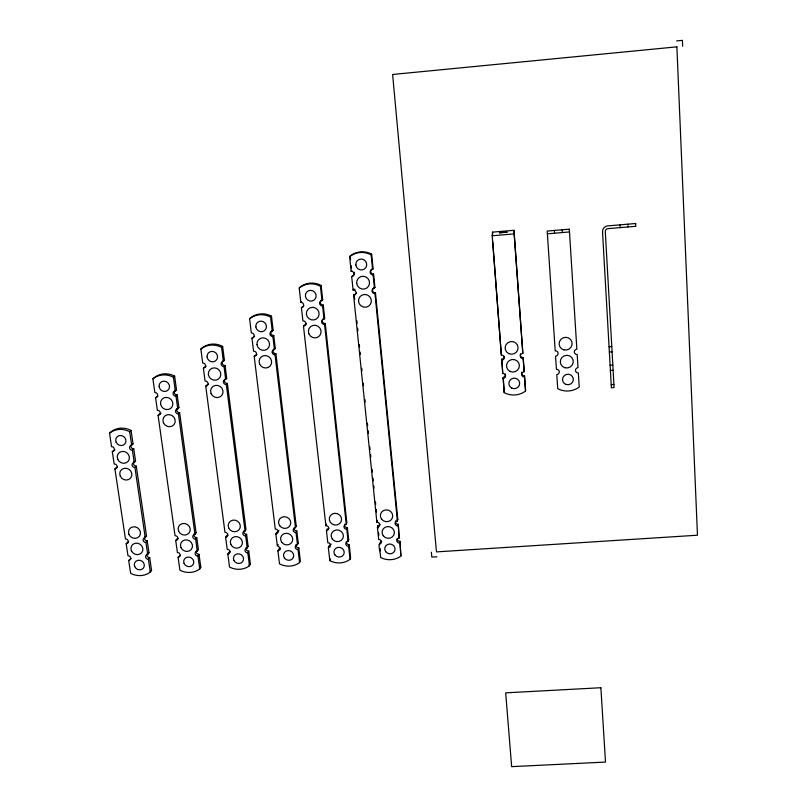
<?xml version="1.0" encoding="UTF-8"?>
<svg xmlns="http://www.w3.org/2000/svg" width="807" height="807" viewBox="0 0 807 807"><rect width="100%" height="100%" fill="white"/><g stroke="black" fill="none" stroke-linecap="round" stroke-linejoin="round"><path stroke-width="1.21" d="M521.635 373.449A2.673 2.603 -7.6 0 0 524.489 375.85L525.569 391.042A19.509 19.025 -5.4 0 1 504.214 392.636L503.154 377.464L505.041 376.496L505.485 374.024M504.214 392.636L503.154 377.464M503.144 378.594L504.97 377.696L505.616 375.79L504.758 374.055L502.741 373.379L501.762 359.226A2.683 2.623 -4.9 0 0 504.234 356.401M502.741 373.379L501.762 359.226M501.732 360.295A2.693 2.633 -4.8 0 0 504.214 357.461A2.693 2.633 -4.8 0 0 501.339 355.04L492.764 241.858M501.339 355.04L492.189 235.765L492.532 232.134L513.998 230.298L522.835 353.385A2.703 2.633 -9.6 0 0 520.333 356.22A2.703 2.633 -9.6 0 0 523.218 358.641L524.167 371.755A2.683 2.613 -7.5 0 0 521.685 374.569A2.683 2.613 -7.5 0 0 524.55 376.98L525.569 391.042M381.721 541.245C376.324 544.463 381.015 551.988 380.5 557.415A18.702 17.663 14.6 0 0 400.877 556.114L399.969 541.315A2.562 2.421 13.6 0 1 397.205 538.43M400.877 556.114L399.969 541.315M399.576 543A2.572 2.431 13.6 0 1 396.792 540.73A2.572 2.431 13.6 0 1 399.102 538.128L398.285 524.278A2.572 2.441 14.1 0 1 395.712 520.757M399.102 538.128L398.285 524.278M397.891 525.902A2.582 2.451 14.2 0 1 395.087 523.622A2.582 2.451 14.2 0 1 397.407 520.999L397.801 519.385L375.457 292.77A2.693 2.653 42.4 0 1 372.531 290.328A2.693 2.653 42.4 0 1 374.932 287.443L373.611 274.067A2.703 2.663 48.9 0 1 371.785 269.185M379.159 544.322C382.427 544.251 381.832 539.026 378.665 539.459L377.404 527.253L377.878 525.629A2.572 2.431 16.2 0 0 379.956 524.257M377.404 527.253A2.582 2.441 16.2 0 0 379.714 524.631A2.582 2.441 16.2 0 0 376.909 522.351L377.373 520.747M331.183 544.16L329.004 545.925L328.358 547.61L329.821 560.653A18.642 17.542 19 0 0 350.056 559.362L350.611 557.637L349.199 544.604A2.552 2.401 18.2 0 1 346.435 541.729M350.056 559.362L348.634 546.289L349.199 544.604M348.634 546.289A2.562 2.411 18.2 0 1 345.84 544.029A2.562 2.411 18.2 0 1 348.11 541.447L348.685 539.782L347.363 527.637A2.562 2.421 19 0 1 344.771 524.136M348.11 541.447L346.788 529.271L347.363 527.637M346.788 529.271A2.572 2.431 19 0 1 343.984 526.991A2.572 2.431 19 0 1 346.264 524.379L346.839 522.765L325.261 323.496A2.673 2.603 40.2 0 1 322.911 319.158M329.821 560.653L330.456 558.918M328.358 547.61C331.637 547.519 330.941 542.334 327.813 542.758L326.452 530.602L327.097 528.978A2.562 2.421 20.7 0 0 328.812 528.141M326.452 530.602A2.572 2.421 20.7 0 0 328.721 528A2.572 2.421 20.7 0 0 325.907 525.73L326.553 524.116M280.443 548.326L278.738 549.174L277.921 550.868L279.504 563.861A18.591 17.401 22.8 0 0 299.589 562.58L300.325 560.845L298.802 547.872A2.542 2.391 22.2 0 1 296.199 544.412M299.589 562.58L298.055 549.567L298.802 547.872M298.055 549.567A2.552 2.391 22.1 0 1 295.251 547.317A2.552 2.391 22.1 0 1 297.48 544.735L298.227 543.061L296.805 530.976A2.562 2.411 23 0 1 294.01 528.081M297.48 544.735L296.048 532.61L296.805 530.976M296.048 532.61A2.572 2.411 23 0 1 293.234 530.34A2.572 2.411 23 0 1 295.473 527.748L296.23 526.124L275.903 353.708A2.663 2.562 39.1 0 1 274.027 348.977M277.921 550.868C284.256 548.699 275.974 546.127 278.153 544.372M277.336 546.046L275.853 533.941L276.68 532.297A2.552 2.401 24.5 0 0 278.889 530.35M230.318 551.746L228.825 552.412L227.836 554.106L229.531 567.039A18.551 17.26 26 0 0 249.484 565.768L250.392 564.032L248.748 551.12A2.542 2.371 25.5 0 1 246.135 547.66M249.484 565.768L247.82 552.815L248.748 551.12M247.82 552.815A2.552 2.371 25.4 0 1 245.015 550.576A2.552 2.371 25.4 0 1 247.214 548.003L248.132 546.329L246.599 534.284A2.552 2.391 26.4 0 1 243.966 530.804M247.214 548.003L245.671 535.929L246.599 534.284M245.671 535.929A2.562 2.391 26.4 0 1 242.846 533.669A2.562 2.391 26.4 0 1 245.046 531.087L245.984 529.453L227.362 383.416A2.643 2.512 38.6 0 1 224.467 381.055A2.643 2.512 38.6 0 1 226.706 378.301L225.072 365.48A2.643 2.522 40.5 0 1 222.702 361.243M397.407 520.999L374.962 293.587L375.457 292.77M227.836 554.106C231.095 553.995 230.267 548.871 227.201 549.305L225.617 537.25L226.616 535.606A2.552 2.381 27.6 0 0 227.816 535.202M374.962 293.587A2.703 2.663 42.2 0 1 372.027 291.135A2.703 2.663 42.2 0 1 374.428 288.24L374.932 287.443M180.445 555.226L178.095 557.324L179.911 570.206A18.511 17.108 28.6 0 0 199.722 568.945L200.802 567.2L199.036 554.338A2.532 2.35 28.2 0 1 196.404 550.899M199.722 568.945L197.947 556.033L199.036 554.338M197.947 556.033A2.542 2.35 28.2 0 1 195.143 553.804A2.542 2.35 28.2 0 1 197.291 551.252L198.391 549.567L196.747 537.573A2.552 2.371 29.2 0 1 193.932 534.708M197.291 551.252L195.637 539.227L196.747 537.573M374.428 288.24L373.106 274.824L373.611 274.067M195.637 539.227A2.562 2.371 29.1 0 1 192.812 536.978A2.562 2.371 29.1 0 1 194.981 534.395L196.081 532.761L179.618 412.629A2.623 2.471 38.1 0 1 176.904 409.018M373.106 274.824A2.714 2.673 48.6 0 1 370.161 272.363A2.714 2.673 48.6 0 1 372.572 269.457L373.086 268.721L371.654 254.175A19.691 19.348 49.3 0 0 350.238 256.001L349.643 256.687L351.136 271.243C354.535 270.809 355.12 276.448 351.691 276.619L353.062 290.006A2.703 2.653 43.8 0 1 356.008 292.457A2.703 2.653 43.8 0 1 353.607 295.342L376.909 522.351M353.607 295.342L354.192 294.515A2.693 2.643 44 0 0 356.351 293.002M178.095 557.324C181.343 557.183 180.445 552.109 177.419 552.543L175.724 540.539L176.894 538.884A2.552 2.36 30.1 0 0 178.095 538.481M353.062 290.006L353.648 289.199M128.706 541.739A2.542 2.34 32.1 0 1 127.526 542.143L126.185 543.797L127.98 555.751C131.077 555.72 131.692 559.584 128.706 560.522L130.633 573.353A18.49 16.957 30.8 0 0 150.304 572.092L151.555 570.347L149.678 557.536A2.532 2.33 30.4 0 1 147.035 554.106M346.264 524.379L324.575 324.424L325.261 323.496M150.304 572.092L148.417 559.241L149.678 557.536M148.417 559.241A2.542 2.33 30.4 0 1 145.603 557.022A2.542 2.33 30.4 0 1 147.721 554.48L148.982 552.785L147.237 540.841A2.542 2.34 31.4 0 1 144.887 536.867M324.575 324.424A2.683 2.613 40 0 1 321.65 322.003A2.683 2.613 40 0 1 324.01 319.148L324.686 318.24L323.264 305.056A2.683 2.613 43.8 0 1 320.914 300.708M372.572 269.457L371.139 254.861L371.654 254.175M351.691 276.619L354.132 274.854L354.515 272.302M147.721 554.48L145.956 542.496L147.237 540.841M145.956 542.496A2.552 2.35 31.3 0 1 143.132 540.256A2.552 2.35 31.3 0 1 145.25 537.694L146.531 536.05L136.282 466.103A2.592 2.401 36.1 0 1 133.901 462.018M351.136 271.243L351.731 270.506M324.01 319.148L322.568 305.924L323.264 305.056M325.907 525.73L303.482 326.119L304.239 325.181A2.673 2.592 41.4 0 0 306.367 323.688M322.568 305.924A2.693 2.623 43.7 0 1 319.643 303.493A2.693 2.623 43.7 0 1 321.993 300.628L322.689 299.78L321.136 285.446A19.55 18.995 44.4 0 0 299.982 287.201L299.205 287.998L300.819 302.353C304.138 301.919 304.854 307.467 301.415 307.649L302.897 320.853A2.683 2.603 41.3 0 1 305.823 323.274A2.683 2.603 41.3 0 1 303.482 326.119M295.473 527.748L275.046 354.737L275.903 353.708M275.046 354.737A2.673 2.562 39.1 0 1 272.13 352.346A2.673 2.562 39.1 0 1 274.43 349.542L275.288 348.523L273.755 335.52A2.663 2.562 41.7 0 1 270.849 333.13A2.663 2.562 41.7 0 1 273.139 330.315L271.475 316.183A19.408 18.652 42.2 0 0 250.574 317.877L249.615 318.785L251.34 332.938C254.598 332.504 255.365 337.982 251.976 338.163L253.569 351.186A2.663 2.552 40.1 0 1 256.485 353.577A2.663 2.552 40.1 0 1 254.195 356.371L275.268 529.079A2.562 2.411 24.5 0 1 278.082 531.339A2.562 2.411 24.5 0 1 275.853 533.941M301.415 307.649L303.775 306.024M299.205 287.998A19.62 19.065 44.3 0 1 320.44 286.243L321.136 285.446M274.43 349.542L272.887 336.499L273.755 335.52M254.195 356.371L255.133 355.332A2.663 2.542 40.1 0 0 256.878 354.434M245.046 531.087L226.333 384.546L227.362 383.416M300.819 302.353L301.586 301.505M272.887 336.499A2.673 2.572 41.6 0 1 269.972 334.088A2.673 2.572 41.6 0 1 272.272 331.274L273.139 330.315M226.333 384.546A2.653 2.522 38.5 0 1 223.428 382.185A2.653 2.522 38.5 0 1 225.678 379.421L226.706 378.301M145.25 537.694L134.951 467.505L136.282 466.103M134.951 467.505A2.603 2.411 36 0 1 132.076 465.215A2.603 2.411 36 0 1 134.224 462.562L135.566 461.17L133.75 448.813A2.592 2.411 37.3 0 1 130.885 446.523A2.592 2.411 37.3 0 1 133.024 443.86L131.057 430.424A18.894 17.532 37.6 0 0 110.963 431.906L109.53 433.198L111.558 446.654C114.644 446.21 115.613 451.426 112.304 451.627L114.17 463.995A2.603 2.401 36.7 0 1 117.045 466.285A2.603 2.401 36.7 0 1 114.917 468.938L125.458 538.995A2.552 2.34 32.1 0 1 128.293 541.235A2.552 2.34 32.1 0 1 126.185 543.797M194.981 534.395L178.428 413.86L179.618 412.629M225.678 379.421L224.033 366.56L225.072 365.48M251.976 338.163L254.669 336.277M225.617 537.25A2.562 2.391 27.6 0 0 227.796 534.668A2.562 2.391 27.6 0 0 224.982 532.408L205.735 386.129L206.834 384.989A2.643 2.502 39.4 0 0 208.549 384.102M249.615 318.785A19.479 18.722 42.1 0 1 270.597 317.09L271.475 316.183M178.428 413.86A2.633 2.471 38.1 0 1 175.533 411.53A2.633 2.471 38.1 0 1 177.732 408.806L178.932 407.596L177.197 394.946A2.633 2.471 39.7 0 1 174.312 392.606A2.633 2.471 39.7 0 1 176.501 389.882L174.625 376.133A19.146 17.996 40.1 0 0 154.208 377.716L152.906 378.826L154.853 392.595C158.011 392.152 158.888 397.478 155.569 397.68L157.355 410.339A2.633 2.461 38.8 0 1 160.26 412.67A2.633 2.461 38.8 0 1 158.071 415.383L175.048 535.717A2.552 2.36 30.1 0 1 177.873 537.956A2.552 2.36 30.1 0 1 175.724 540.539M224.033 366.56A2.653 2.532 40.4 0 1 221.128 364.179A2.653 2.532 40.4 0 1 223.378 361.405L224.417 360.346L222.641 346.405A19.277 18.319 40.9 0 0 201.982 348.049L200.862 349.058L202.698 363.019C205.896 362.575 206.753 367.962 203.374 368.174L205.059 381.005A2.653 2.512 39.3 0 1 207.974 383.365A2.653 2.512 39.3 0 1 205.735 386.129M114.917 468.938L116.319 467.525A2.592 2.391 36.7 0 0 117.509 467.102M134.224 462.562L132.409 450.165L133.75 448.813M132.409 450.165A2.603 2.421 37.2 0 1 129.534 447.865A2.603 2.421 37.2 0 1 131.682 445.192L133.024 443.86M158.071 415.383L159.332 414.152A2.623 2.461 38.8 0 0 161.017 413.285M177.732 408.806L175.997 396.116L177.197 394.946M203.374 368.174L206.209 366.196M200.862 349.058A19.348 18.379 40.9 0 1 221.592 347.413L222.641 346.405M175.997 396.116A2.643 2.482 39.6 0 1 173.091 393.776A2.643 2.482 39.6 0 1 175.301 391.032L176.501 389.882M112.304 451.627L115.008 449.781M109.53 433.198A18.965 17.593 37.6 0 1 129.695 431.715L131.057 430.424M155.569 397.68L157.869 396.166M152.906 378.826A19.207 18.057 40 0 1 173.404 377.242L174.625 376.133M131.208 558.414L128.706 560.522M676.619 40.915L682.419 40.35L682.661 46.292M492.189 235.765L514.14 233.889L513.998 230.298M547.388 233.828L569.5 231.942M609.053 346.728L611.777 346.516M609.356 352.023L612.079 351.822M610.112 365.228L612.826 365.026M610.405 370.494L613.118 370.292M611.212 384.657L613.915 384.455M436.93 556.749L431.806 557.072L431.362 552.22M129.695 431.715L131.682 445.192M173.404 377.242L175.301 391.032M221.592 347.413L223.378 361.405M270.597 317.09L272.272 331.274M320.44 286.243L321.993 300.628M350.238 256.001L350.611 259.622M351.227 265.664L351.479 268.085M354.192 294.515L354.697 299.518M356.876 320.762L357.138 323.264M357.642 328.257L357.905 330.759M359.317 344.508L359.569 347.01M360.083 352.013L360.336 354.505M361.748 368.254L362 370.756M363.281 383.254L363.543 385.756M364.946 399.505L365.208 402.007M367.387 423.251L367.639 425.753M368.153 430.756L368.406 433.248M369.818 446.997L370.07 449.499M370.584 454.502L370.837 457.004M372.118 469.503L372.38 471.994M373.016 478.248L373.278 480.75M373.792 485.743L374.045 488.245M375.457 501.994L375.709 504.496M376.223 509.489L376.476 511.991M377.878 525.629L378.12 528.06M378.624 532.923L378.876 535.354M380.228 548.578L380.47 550.949M492.532 232.134L492.704 234.282M520.555 353.829A2.693 2.633 -9.7 0 0 523.158 357.582L524.167 371.755M514.14 233.889L522.835 353.385M554.379 230.459L554.439 231.337M554.51 232.335L554.56 233.213M562.126 229.793L562.186 230.681M562.247 231.67L562.297 232.557M524.489 375.85L524.55 376.98M620.038 224.85L620.079 225.738M620.139 226.737L620.179 227.624M523.158 357.582L523.218 358.641M627.846 224.185L627.896 225.072M627.947 226.071L627.997 226.959M521.675 372.773A2.673 2.603 -7.6 0 1 521.897 372.128M523.42 370.796A2.673 2.603 -7.6 0 1 524.106 370.655M397.145 519.516A2.572 2.441 14.1 0 1 397.801 519.385M398.84 536.594A2.562 2.421 13.6 0 1 399.485 536.473M354.344 289.229A2.693 2.643 44 0 1 355.009 289.441M372.4 268.872A2.703 2.663 48.9 0 1 373.086 268.721M349.643 256.687A19.761 19.418 49.1 0 1 371.139 254.861M348.039 539.903A2.552 2.401 18.2 0 1 348.685 539.782M323.415 318.694A2.673 2.603 40.2 0 1 324.686 318.24M321.408 300.244A2.683 2.613 43.8 0 1 322.689 299.78M295.594 526.255A2.562 2.411 23 0 1 296.23 526.124M297.591 543.192A2.542 2.391 22.2 0 1 298.227 543.061M274.622 348.664A2.663 2.562 39.1 0 1 275.288 348.523M247.497 546.45A2.542 2.371 25.5 0 1 248.132 546.329M250.392 564.032A18.48 17.199 26 0 1 248.99 564.991M223.176 360.79A2.643 2.522 40.5 0 1 224.417 360.346M194.094 534.113A2.552 2.371 29.2 0 1 194.426 533.588M194.88 533.175A2.552 2.371 29.2 0 1 196.081 532.761M200.802 567.2A18.45 17.058 28.6 0 1 199.42 568.148M177.237 408.463A2.623 2.471 38.1 0 1 178.932 407.596M145.906 536.181A2.542 2.34 31.4 0 1 146.531 536.05M147.348 553.592A2.532 2.33 30.4 0 1 147.802 553.178M148.357 552.906A2.532 2.33 30.4 0 1 148.982 552.785M151.555 570.347A18.42 16.907 30.8 0 1 150.193 571.295M134.365 461.594A2.592 2.401 36.1 0 1 135.566 461.17M507.008 232.144L499.442 232.789L507.008 232.144M676.871 46.846L392.626 74.476L436.486 551.887L697.47 535.212L676.871 46.846M569.318 229.178L547.196 231.064L555.206 350.884A2.714 2.643 -15.3 0 1 558.081 353.315A2.714 2.643 -15.3 0 1 555.549 356.159L556.437 369.303A2.703 2.623 -12.9 0 1 559.301 371.724A2.703 2.623 -12.9 0 1 556.78 374.549L557.728 388.651A19.671 19.075 -14.3 0 0 579.234 387.047L578.347 372.915A2.714 2.623 -15.7 0 1 575.482 370.494A2.714 2.623 -15.7 0 1 578.024 367.669L577.197 354.495A2.724 2.643 -18.2 0 1 574.322 352.064A2.724 2.643 -18.2 0 1 576.864 349.209L569.318 229.178M635.664 223.509L607.772 225.899A5.649 5.478 -41.8 0 0 602.526 231.902L611.393 387.794L614.097 387.592L605.3 231.67A2.825 2.744 -41.8 0 1 607.933 228.663L635.805 226.293L635.664 223.509M600.872 687.725L505.686 692.85L511.658 766.65L605.502 762.07L600.872 687.725M508.783 353.607A6.476 6.345 -8.4 0 0 518.064 347.383A6.476 6.345 -8.4 0 0 507.976 342.642A6.476 6.345 -8.4 0 0 508.783 353.607M510.125 371.442A6.456 6.305 -6.3 0 0 519.375 365.268A6.456 6.305 -6.3 0 0 509.318 360.558A6.456 6.305 -6.3 0 0 510.125 371.442M511.9 388.167A5.407 5.266 -4.7 0 0 519.658 383.022A5.407 5.266 -4.7 0 0 511.224 379.078A5.407 5.266 -4.7 0 0 511.9 388.167M385.685 551.645A5.185 4.892 14.4 0 0 394.593 551.08A5.185 4.892 14.4 0 0 389.408 544.019A5.185 4.892 14.4 0 0 385.685 551.645M383.214 535.717A6.184 5.851 14.9 0 0 393.846 535.031A6.184 5.851 14.9 0 0 387.653 526.578A6.184 5.851 14.9 0 0 383.214 535.717M356.674 283.217A6.506 6.395 45.9 0 0 366.862 287.998A6.506 6.395 45.9 0 0 365.753 276.862A6.506 6.395 45.9 0 0 356.674 283.217M358.53 301.374A6.476 6.355 40.5 0 0 368.678 306.135A6.476 6.355 40.5 0 0 367.568 295.069A6.476 6.355 40.5 0 0 358.53 301.374M355.857 264.968A5.498 5.397 51.5 0 0 364.441 269.003A5.498 5.397 51.5 0 0 363.503 259.572A5.498 5.397 51.5 0 0 355.857 264.968M381.519 519.072A6.204 5.891 15.5 0 0 392.182 518.376A6.204 5.891 15.5 0 0 385.968 509.873A6.204 5.891 15.5 0 0 381.519 519.072M330.456 522.462A6.184 5.851 20.2 0 0 341.048 521.766A6.184 5.851 20.2 0 0 334.784 513.302A6.184 5.851 20.2 0 0 330.456 522.462M332.302 539.036A6.163 5.81 19.4 0 0 342.864 538.36A6.163 5.81 19.4 0 0 336.62 529.937A6.163 5.81 19.4 0 0 332.302 539.036M334.915 554.903A5.165 4.852 18.7 0 0 343.762 554.338A5.165 4.852 18.7 0 0 338.537 547.307A5.165 4.852 18.7 0 0 334.915 554.903M308.799 333.684A6.436 6.244 39.2 0 0 319.683 335.672A6.436 6.244 39.2 0 0 315.688 325.352A6.436 6.244 39.2 0 0 308.799 333.684M306.408 314.165A6.466 6.274 42.3 0 0 316.515 318.896A6.466 6.274 42.3 0 0 315.315 307.921A6.466 6.274 42.3 0 0 306.408 314.165M305.419 296.169A5.457 5.306 45.7 0 0 313.953 300.164A5.457 5.306 45.7 0 0 312.934 290.873A5.457 5.306 45.7 0 0 305.419 296.169M259.521 363.836A6.395 6.133 38.5 0 0 270.305 365.823A6.395 6.133 38.5 0 0 266.27 355.645A6.395 6.133 38.5 0 0 259.521 363.836M255.839 326.855A5.417 5.205 43.1 0 0 264.313 330.799A5.417 5.205 43.1 0 0 263.213 321.64A5.417 5.205 43.1 0 0 255.839 326.855M284.508 558.141A5.155 4.822 22.5 0 0 293.294 557.576A5.155 4.822 22.5 0 0 288.028 550.576A5.155 4.822 22.5 0 0 284.508 558.141M281.754 542.334A6.153 5.77 23.3 0 0 292.235 541.658A6.153 5.77 23.3 0 0 285.96 533.276A6.153 5.77 23.3 0 0 281.754 542.334M279.757 525.831A6.174 5.8 24.2 0 0 290.268 525.145A6.174 5.8 24.2 0 0 283.963 516.712A6.174 5.8 24.2 0 0 279.757 525.831M256.979 344.599A6.416 6.163 40.7 0 0 267.016 349.28A6.416 6.163 40.7 0 0 265.735 338.446A6.416 6.163 40.7 0 0 256.979 344.599M230.772 544.251A6.133 5.72 26.5 0 0 241.162 546.198A6.133 5.72 26.5 0 0 237.228 536.685A6.133 5.72 26.5 0 0 230.772 544.251M211.061 393.493A6.345 6.022 38 0 0 221.743 395.47A6.345 6.022 38 0 0 217.658 385.423A6.345 6.022 38 0 0 211.061 393.493M228.623 527.808A6.163 5.75 27.5 0 0 239.043 529.765A6.163 5.75 27.5 0 0 235.089 520.182A6.163 5.75 27.5 0 0 228.623 527.808M233.788 560.209A5.145 4.781 25.6 0 0 242.493 561.843A5.145 4.781 25.6 0 0 239.195 553.895A5.145 4.781 25.6 0 0 233.788 560.209M208.377 374.519A6.375 6.053 39.8 0 0 218.354 379.149A6.375 6.053 39.8 0 0 216.972 368.466A6.375 6.053 39.8 0 0 208.377 374.519M207.086 357.017A5.377 5.114 41.6 0 0 215.499 360.931A5.377 5.114 41.6 0 0 214.329 351.892A5.377 5.114 41.6 0 0 207.086 357.017M159.14 386.684A5.346 5.024 40.6 0 0 167.503 390.558A5.346 5.024 40.6 0 0 166.262 381.64A5.346 5.024 40.6 0 0 159.14 386.684M180.919 547.509A6.123 5.669 29.1 0 0 191.259 549.456A6.123 5.669 29.1 0 0 187.254 539.974A6.123 5.669 29.1 0 0 180.919 547.509M163.407 422.666A6.305 5.911 37.7 0 0 173.989 424.623A6.305 5.911 37.7 0 0 169.863 414.717A6.305 5.911 37.7 0 0 163.407 422.666M178.619 531.137A6.153 5.699 30.1 0 0 188.999 533.084A6.153 5.699 30.1 0 0 184.974 523.541A6.153 5.699 30.1 0 0 178.619 531.137M184.077 563.407A5.135 4.741 28.2 0 0 192.742 565.031A5.135 4.741 28.2 0 0 189.383 557.112A5.135 4.741 28.2 0 0 184.077 563.407M160.573 403.944A6.325 5.942 39.2 0 0 170.489 408.534A6.325 5.942 39.2 0 0 169.026 397.992A6.325 5.942 39.2 0 0 160.573 403.944M120.233 476.059A6.224 5.76 35.8 0 0 130.673 478.006A6.224 5.76 35.8 0 0 126.517 468.312A6.224 5.76 35.8 0 0 120.233 476.059M134.708 566.575A5.124 4.691 30.4 0 0 143.333 568.199A5.124 4.691 30.4 0 0 139.924 560.31A5.124 4.691 30.4 0 0 134.708 566.575M116.097 442.186A5.276 4.892 38.1 0 0 124.924 443.83A5.276 4.892 38.1 0 0 121.403 435.578A5.276 4.892 38.1 0 0 116.097 442.186M128.969 534.436A6.143 5.649 32.2 0 0 139.298 536.373A6.143 5.649 32.2 0 0 135.213 526.88A6.143 5.649 32.2 0 0 128.969 534.436M131.41 550.747A6.123 5.619 31.3 0 0 141.709 552.684A6.123 5.619 31.3 0 0 137.634 543.242A6.123 5.619 31.3 0 0 131.41 550.747M117.721 459.284A6.244 5.79 36.9 0 0 128.192 461.241A6.244 5.79 36.9 0 0 124.026 451.486A6.244 5.79 36.9 0 0 117.721 459.284M565.071 367.78A6.506 6.325 -15.6 0 0 573.061 359.932A6.506 6.325 -15.6 0 0 562.197 357.219A6.506 6.325 -15.6 0 0 565.071 367.78M563.911 349.875A6.537 6.365 -18.2 0 0 571.911 341.966A6.537 6.365 -18.2 0 0 561.016 339.243A6.537 6.365 -18.2 0 0 563.911 349.875M566.181 384.475A5.407 5.235 -13.4 0 0 573.232 378.402A5.407 5.235 -13.4 0 0 564.386 375.578A5.407 5.235 -13.4 0 0 566.181 384.475"/></g></svg>
